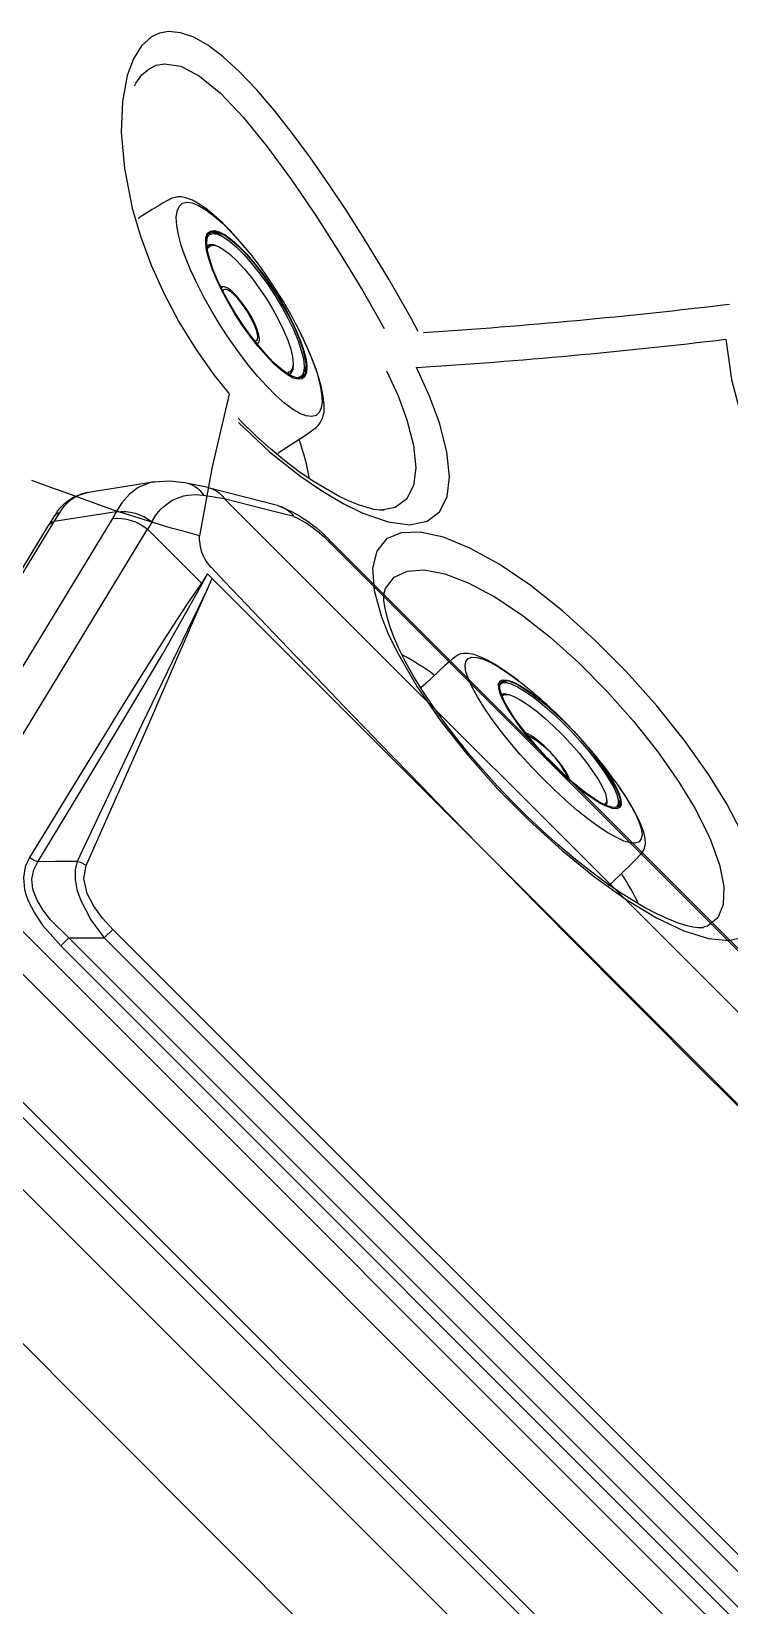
# Model space of a CAD drawing. Extents: x 413 to 494, y 628 to 766.
# Drawn here: x 420.52 to 425.13, y 651 to 661.4 of the extents above; entities that cross this region are included whole.
import ezdxf

# ---------------------------------------------------------------- set-up
doc = ezdxf.new("R2010")
doc.units = 0
doc.header["$MEASUREMENT"] = 0
for name, color, linetype in [('1', 4, 'Continuous'), ('BDIM_CYAN', 4, 'Continuous'), ('BDIM_GREEN', 3, 'Continuous'), ('BDIM_YELLOW', 2, 'Continuous')]:
    doc.layers.add(name, color=color, linetype=linetype)

# ---------------------------------------------------------------- blocks, each defined once
blk = doc.blocks.new('PILLOW')
at = {"layer": 'BDIM_GREEN', "linetype": 'Continuous', "lineweight": 25}
for p, q in [((9.704, -3.133), (9.694, -3.127)), ((11.893, -4.465), (9.704, -3.133)), ((9.716, -3.162), (9.93, -3.665)), ((9.725, -3.167), (9.716, -3.162)), ((11.914, -4.499), (9.725, -3.167)), ((9.001, -3.275), (3.275, -9.001)), ((9.052, -3.326), (3.326, -9.052)), ((9.016, -3.26), (9.001, -3.275)), ((9.066, -3.313), (9.376, -3.847)), ((9.93, -3.665), (11.939, -4.887)), ((3.847, -9.376), (9.376, -3.847)), ((9.376, -3.847), (9.517, -3.988)), ((11.869, -5.119), (9.86, -3.897)), ((9.517, -3.988), (3.988, -9.517)), ((9.522, -4.349), (9.547, -4.364)), ((11.898, -4.468), (11.893, -4.465)), ((11.958, -4.506), (11.898, -4.468)), ((4.545, -9.115), (9.115, -4.545)), ((9.169, -4.599), (9.115, -4.545)), ((11.918, -4.502), (11.914, -4.499)), ((11.982, -4.912), (11.918, -4.502)), ((11.977, -4.54), (11.918, -4.502)), ((9.169, -4.599), (4.599, -9.169)), ((12.183, -5.166), (12.111, -4.715)), ((4.833, -9.168), (9.168, -4.833)), ((9.225, -4.89), (9.168, -4.833)), ((9.225, -4.89), (4.89, -9.225)), ((11.512, -5.475), (11.869, -5.119)), ((12.145, -5.519), (12.177, -5.366)), ((11.574, -5.515), (11.508, -5.48)), ((11.512, -5.475), (11.574, -5.515)), ((12.072, -5.626), (12.093, -5.488)), ((11.543, -5.546), (5.546, -11.543)), ((11.543, -5.546), (11.479, -5.517)), ((11.574, -5.515), (11.543, -5.546)), ((12.026, -5.978), (12.144, -5.52)), ((12.072, -5.626), (5.626, -12.072)), ((11.78, -6.323), (6.323, -11.78)), ((6.331, -11.787), (11.787, -6.331)), ((11.785, -6.328), (11.784, -6.328)), ((3.275, -9.001), (3.26, -9.016)), ((3.275, -9.001), (3.275, -9.001)), ((3.847, -9.376), (3.313, -9.066)), ((4.599, -9.169), (4.545, -9.115)), ((4.89, -9.225), (4.833, -9.168)), ((3.988, -9.517), (3.847, -9.376)), ((3.127, -9.694), (3.133, -9.704)), ((3.133, -9.704), (4.465, -11.893)), ((3.665, -9.93), (3.162, -9.715)), ((3.162, -9.715), (3.167, -9.725)), ((3.167, -9.725), (4.499, -11.914)), ((3.897, -9.86), (5.119, -11.869)), ((4.887, -11.939), (3.665, -9.93)), ((5.119, -11.869), (5.475, -11.512)), ((5.516, -11.574), (5.475, -11.512)), ((5.48, -11.508), (5.516, -11.574)), ((5.517, -11.479), (5.546, -11.543)), ((5.546, -11.543), (5.516, -11.574)), ((6.328, -11.784), (6.328, -11.785)), ((4.465, -11.893), (4.468, -11.898)), ((4.468, -11.898), (4.506, -11.958)), ((4.499, -11.914), (4.502, -11.918)), ((4.912, -11.982), (4.502, -11.918)), ((4.502, -11.918), (4.54, -11.977)), ((5.52, -12.144), (5.978, -12.026)), ((4.715, -12.111), (5.166, -12.183)), ((5.366, -12.177), (5.519, -12.145)), ((5.488, -12.093), (5.626, -12.072))]:
    blk.add_line(p, q, dxfattribs=at)
at = {"layer": 'BDIM_GREEN', "linetype": 'Continuous', "lineweight": 25, "flags": 128}
for points in [[(9.694, -3.127), (9.633, -3.097), (9.577, -3.077), (9.475, -3.06), (9.392, -3.063), (9.328, -3.076), (9.273, -3.093), (9.204, -3.123), (9.164, -3.145), (9.12, -3.174), (9.071, -3.211), (9.016, -3.26)], [(9.716, -3.162), (9.633, -3.127), (9.55, -3.112), (9.467, -3.113), (9.387, -3.128), (9.309, -3.154), (9.231, -3.192), (9.177, -3.225), (9.123, -3.264), (9.066, -3.313)], [(9.001, -3.275), (9.009, -3.267), (9.016, -3.26)], [(9.066, -3.313), (9.058, -3.32), (9.052, -3.326)], [(9.376, -3.847), (9.516, -3.751), (9.662, -3.685), (9.735, -3.665), (9.806, -3.653), (9.872, -3.653), (9.93, -3.665)], [(9.86, -3.897), (9.784, -3.872), (9.693, -3.881), (9.601, -3.922), (9.517, -3.988)], [(9.115, -4.545), (9.182, -4.481), (9.254, -4.423), (9.33, -4.373), (9.409, -4.333), (9.489, -4.307), (9.567, -4.3), (9.638, -4.311), (9.7, -4.338)], [(9.671, -4.395), (9.617, -4.366), (9.556, -4.355), (9.489, -4.362), (9.421, -4.387), (9.353, -4.427), (9.288, -4.477), (9.169, -4.599)], [(9.671, -4.395), (9.683, -4.365), (9.7, -4.338)], [(9.7, -4.338), (9.85, -4.43), (9.982, -4.511), (10.098, -4.582), (10.217, -4.654), (10.35, -4.737), (10.477, -4.815), (10.596, -4.888), (10.733, -4.973), (10.993, -5.135), (11.259, -5.304), (11.512, -5.475)], [(9.671, -4.395), (9.672, -4.54), (9.673, -4.654)], [(11.508, -5.48), (11.044, -5.22), (10.586, -4.947), (10.128, -4.672), (9.671, -4.395)], [(9.168, -4.833), (9.168, -4.702), (9.169, -4.599)], [(9.168, -4.833), (9.288, -4.744), (9.419, -4.674), (9.488, -4.652), (9.555, -4.64), (9.617, -4.641), (9.673, -4.654)], [(9.646, -4.714), (9.662, -4.685), (9.673, -4.654)], [(9.646, -4.714), (9.6, -4.7), (9.548, -4.699), (9.492, -4.71), (9.435, -4.732), (9.325, -4.801), (9.225, -4.89)], [(12.177, -5.367), (12.188, -5.267), (12.182, -5.163)], [(11.954, -6.084), (12.02, -5.828), (12.072, -5.626)], [(3.26, -9.016), (3.201, -9.085), (3.155, -9.148), (3.121, -9.209), (3.085, -9.297), (3.065, -9.383), (3.06, -9.467), (3.07, -9.548), (3.093, -9.624), (3.127, -9.694)], [(3.26, -9.016), (3.268, -9.007), (3.275, -9.001)], [(3.313, -9.066), (3.264, -9.123), (3.225, -9.177), (3.192, -9.231), (3.154, -9.309), (3.128, -9.387), (3.113, -9.467), (3.112, -9.55), (3.127, -9.633), (3.162, -9.715)], [(3.326, -9.052), (3.319, -9.06), (3.313, -9.066)], [(4.338, -9.7), (4.311, -9.638), (4.3, -9.567), (4.307, -9.489), (4.318, -9.449), (4.333, -9.409), (4.371, -9.333), (4.422, -9.255), (4.545, -9.115)], [(4.599, -9.169), (4.477, -9.288), (4.427, -9.353), (4.387, -9.421), (4.362, -9.49), (4.355, -9.557), (4.367, -9.618), (4.395, -9.671)], [(4.599, -9.169), (4.73, -9.168), (4.833, -9.168)], [(4.654, -9.673), (4.641, -9.618), (4.64, -9.555), (4.652, -9.488), (4.675, -9.419), (4.744, -9.287), (4.833, -9.168)], [(4.89, -9.225), (4.822, -9.299), (4.764, -9.378), (4.72, -9.462), (4.698, -9.561), (4.714, -9.646)], [(3.665, -9.93), (3.653, -9.872), (3.653, -9.806), (3.665, -9.735), (3.685, -9.662), (3.751, -9.516), (3.847, -9.376)], [(3.988, -9.517), (3.922, -9.601), (3.881, -9.693), (3.872, -9.784), (3.897, -9.86)], [(4.714, -9.646), (4.682, -9.664), (4.654, -9.673)], [(4.714, -9.646), (5.119, -10.56), (5.317, -11.02), (5.385, -11.177), (5.412, -11.24), (5.415, -11.248), (5.416, -11.249), (5.416, -11.249), (5.416, -11.249), (5.416, -11.25), (5.517, -11.479)], [(4.395, -9.671), (4.365, -9.683), (4.338, -9.7)], [(5.475, -11.512), (5.381, -11.376), (5.29, -11.237), (5.195, -11.088), (5.105, -10.946), (5.014, -10.799), (4.923, -10.653), (4.847, -10.53), (4.742, -10.359), (4.622, -10.164), (4.488, -9.945), (4.338, -9.7)], [(4.654, -9.673), (4.509, -9.672), (4.395, -9.671)], [(4.395, -9.671), (4.672, -10.128), (4.947, -10.586), (5.22, -11.044), (5.48, -11.508)], [(5.517, -11.479), (5.082, -10.578), (4.654, -9.673)], [(5.626, -12.072), (5.883, -12.006), (6.085, -11.954)], [(5.163, -12.182), (5.267, -12.188), (5.367, -12.177)]]:
    blk.add_lwpolyline(points, dxfattribs=at)
at = {"layer": 'BDIM_GREEN', "linetype": 'Continuous', "lineweight": 25}
for centre, radius, start, end in [((9.618, -3.697), 0.314, 320.5112, 5.8722), ((11.799, -4.783), 0.32, 10.8947, 60.1159), ((-51.625, -135.383), 144.387, 64.08404, 64.87827), ((69.735, 129.954), 147.466, 245.95343, 246.73099), ((11.627, -4.919), 0.314, 320.5112, 5.8722), ((11.673, -4.954), 0.311, 321.3803, 7.8233), ((11.78, -5.434), 0.317, 350.3412, 64.5617), ((11.647, -5.59), 0.177, 139.5161, 141.4532), ((11.192, -5.669), 0.89, 311.9782, 337.62), ((11.302, -5.792), 0.714, 311.9718, 335.8418), ((-2.211, -14.781), 7.948, 45.9728, 46.4965), ((3.697, -9.618), 0.314, 264.1278, 309.4888), ((5.59, -11.647), 0.177, 128.5468, 130.4839), ((5.664, -11.184), 0.898, 290.3763, 317.8693), ((5.793, -11.303), 0.712, 294.1309, 318.0554), ((4.919, -11.626), 0.314, 264.1278, 309.4888), ((4.954, -11.674), 0.311, 262.1449, 308.6514), ((5.435, -11.779), 0.318, 205.61, 279.4841), ((4.783, -11.798), 0.32, 209.8963, 259.0441)]:
    blk.add_arc(centre, radius, start, end, dxfattribs=at)
for centre, major_axis, ratio, start_param, end_param in [((11.789, -3.287), (-0.737, 1.695), 0.480619, 2.543345, 2.582873), ((11.594, -3.394), (-0.951, 1.851), 0.433377, 2.49452, 2.534048), ((3.287, -11.789), (1.695, -0.737), 0.480619, 0.558719, 0.598248), ((3.394, -11.594), (1.851, -0.951), 0.433377, 0.607543, 0.647072)]:
    blk.add_ellipse(centre, major_axis=major_axis, ratio=ratio, start_param=start_param, end_param=end_param, dxfattribs=at)
at = {"layer": 'BDIM_YELLOW', "linetype": 'Continuous', "lineweight": 25}
for p, q in [((9.052, -3.326), (9.001, -3.275)), ((11.784, -6.328), (11.78, -6.323)), ((3.326, -9.052), (3.275, -9.001)), ((6.323, -11.78), (6.328, -11.784))]:
    blk.add_line(p, q, dxfattribs=at)
at = {"layer": 'BDIM_YELLOW', "linetype": 'Continuous', "lineweight": 25, "flags": 128}
for points in [[(11.982, -4.912), (12.073, -4.974), (12.143, -5.056), (12.179, -5.145), (12.18, -5.164)], [(5.164, -12.18), (5.145, -12.179), (5.056, -12.143), (5, -12.1), (4.95, -12.042), (4.912, -11.982)]]:
    blk.add_lwpolyline(points, dxfattribs=at)
at = {"layer": 'BDIM_YELLOW', "linetype": 'Continuous', "lineweight": 25}
for centre, radius, start, end in [((9.677, -3.162), 0.0387, 0.9039, 64.0123), ((9.679, -3.172), 0.0462, 5.662, 57.1058), ((16.35, 3.718), 10.124, 223.5865, 223.9882), ((11.876, -4.499), 0.0381, 0.4034, 63.3934), ((11.881, -4.502), 0.0379, 0.264, 63.4702), ((11.939, -4.539), 0.0381, 359.711, 61.0066), ((11.85, -4.774), 0.267, 11.7786, 61.3916), ((12.009, -5.341), 0.169, 299.7, 351.1639), ((11.976, -5.485), 0.17, 304.4318, 348.7936), ((11.858, -5.944), 0.17, 304.3498, 348.6534), ((3.162, -9.677), 0.0387, 205.9856, 269.098), ((3.167, -9.687), 0.038, 206.3141, 269.636), ((4.499, -11.876), 0.0379, 206.4423, 269.661), ((4.502, -11.881), 0.0379, 206.5511, 269.735), ((5.944, -11.858), 0.17, 281.3464, 325.6506), ((4.54, -11.939), 0.0382, 209.1215, 270.1613), ((4.774, -11.849), 0.267, 208.6378, 258.1925), ((5.341, -12.009), 0.169, 278.8333, 330.2995), ((5.485, -11.976), 0.17, 281.2061, 325.5685)]:
    blk.add_arc(centre, radius, start, end, dxfattribs=at)
blk = doc.blocks.new('2018 BEAM (110V)')
at = {"layer": 'BDIM_CYAN'}
for p, q in [((7.135, 14.975), (7.302, 14.913)), ((8.246, 14.575), (8.246, 14.608)), ((4.977, 11.369), (11.369, 4.977))]:
    blk.add_line(p, q, dxfattribs=at)
at = {"layer": 'BDIM_CYAN', "flags": 128}
for points in [[(9.691, 15.957), (9.646, 16.041), (9.497, 16.303), (9.336, 16.568), (9.218, 16.752), (9.098, 16.932), (8.978, 17.105), (8.858, 17.268), (8.738, 17.42), (8.622, 17.556), (8.51, 17.673), (8.402, 17.771), (8.3, 17.849), (8.207, 17.901), (8.12, 17.931), (8.04, 17.939), (7.982, 17.928), (7.929, 17.904), (7.863, 17.845), (7.809, 17.759), (7.768, 17.649), (7.736, 17.477), (7.728, 17.275), (7.749, 17.033), (7.801, 16.772), (7.856, 16.586), (7.926, 16.395), (8.011, 16.206), (8.109, 16.021), (8.22, 15.841), (8.341, 15.67), (8.441, 15.545)], [(7.816, 17.581), (7.824, 17.598), (7.865, 17.653), (7.912, 17.693), (7.96, 17.716), (8.013, 17.726), (8.121, 17.709), (8.246, 17.644), (8.383, 17.531), (8.534, 17.373), (8.689, 17.183), (8.853, 16.959), (9.013, 16.723), (9.175, 16.47), (9.324, 16.225), (9.466, 15.977)], [(11.723, 15.906), (11.761, 15.641), (11.835, 15.357), (11.944, 15.06), (12.078, 14.77), (12.242, 14.475), (12.432, 14.178), (12.647, 13.883), (12.885, 13.593), (13.141, 13.313), (13.412, 13.047), (13.696, 12.797), (13.988, 12.567), (14.285, 12.361), (14.583, 12.179), (14.878, 12.025), (15.167, 11.901), (15.446, 11.808), (15.71, 11.747), (15.906, 11.723)], [(8.504, 15.355), (8.707, 15.162), (8.914, 14.999), (9.057, 14.902), (9.195, 14.82), (9.325, 14.757), (9.492, 14.699), (9.635, 14.681), (9.749, 14.704), (9.832, 14.765), (9.881, 14.864), (9.898, 14.998), (9.88, 15.163), (9.831, 15.354), (9.765, 15.531), (9.679, 15.72)], [(9.48, 15.697), (9.557, 15.532), (9.616, 15.373), (9.66, 15.206), (9.675, 15.057), (9.66, 14.94), (9.613, 14.85), (9.538, 14.795), (9.446, 14.777)], [(8.441, 15.543), (8.329, 15.063), (8.246, 14.608)], [(9.465, 14.777), (9.458, 14.776), (9.434, 14.777), (9.398, 14.782), (9.352, 14.794), (9.295, 14.812), (9.23, 14.839), (9.157, 14.874), (9.077, 14.919), (8.992, 14.971), (8.904, 15.031), (8.81, 15.102), (8.715, 15.181), (8.618, 15.268), (8.521, 15.363), (8.501, 15.385)], [(8.058, 14.658), (7.676, 14.776), (7.302, 14.913)], [(8.246, 14.608), (8.152, 14.633), (8.058, 14.658)], [(11.825, 12.655), (11.729, 12.836), (11.61, 13.028), (11.449, 13.256), (11.266, 13.485), (11.067, 13.708), (10.857, 13.919), (10.643, 14.112), (10.43, 14.281), (10.225, 14.42), (10.032, 14.527), (9.857, 14.598), (9.704, 14.632), (9.577, 14.628), (9.481, 14.587), (9.417, 14.507), (9.389, 14.394), (9.399, 14.247), (9.447, 14.073), (9.495, 13.954), (9.557, 13.827), (9.684, 13.61), (9.84, 13.384), (10.019, 13.158), (10.216, 12.935), (10.425, 12.724), (10.641, 12.528), (10.856, 12.354), (11.065, 12.205), (11.264, 12.085), (11.446, 11.998), (11.608, 11.948), (11.743, 11.934), (11.849, 11.959)], [(9.464, 14.218), (9.474, 14.259), (9.531, 14.334), (9.618, 14.375), (9.73, 14.383), (9.866, 14.357), (10.021, 14.298), (10.192, 14.206), (10.374, 14.085), (10.563, 13.937), (10.752, 13.768), (10.937, 13.581), (11.112, 13.384), (11.273, 13.181), (11.414, 12.978), (11.517, 12.808), (11.6, 12.647)], [(11.576, 12.018), (11.576, 12.018), (11.564, 12.017), (11.54, 12.018), (11.505, 12.023), (11.459, 12.033), (11.404, 12.051), (11.339, 12.077), (11.266, 12.11), (11.186, 12.152), (11.101, 12.203), (11.013, 12.259), (10.919, 12.325), (10.82, 12.398), (10.719, 12.479), (10.616, 12.566), (10.512, 12.659), (10.409, 12.755), (10.309, 12.855), (10.212, 12.957), (10.119, 13.06), (10.029, 13.164), (9.944, 13.27), (9.863, 13.375), (9.789, 13.48), (9.721, 13.582), (9.66, 13.681), (9.607, 13.775), (9.563, 13.863), (9.528, 13.944), (9.501, 14.017), (9.482, 14.082), (9.47, 14.138), (9.464, 14.183), (9.464, 14.216), (9.466, 14.236), (9.469, 14.245), (9.469, 14.245), (9.469, 14.245)], [(11.6, 12.647), (11.622, 12.599), (11.681, 12.434), (11.71, 12.29), (11.71, 12.289), (11.706, 12.172), (11.67, 12.084), (11.602, 12.028), (11.575, 12.022)], [(5.746, 11.62), (7.683, 9.683), (9.692, 7.674), (11.62, 5.746)]]:
    blk.add_lwpolyline(points, dxfattribs=at)
at = {"layer": 'BDIM_CYAN'}
for centre, radius, start, end in [((7.196, 54.241), 38.374, 273.7806, 276.8121), ((7.232, 53.895), 38.254, 273.6687, 276.7424), ((7.422, 14.711), 1.574, 9.9446, 19.7961), ((8.504, 14.581), 0.258, 181.4062, 224.884), ((128.807, 128.81), 166.152, 223.51858, 226.48313), ((8.738, 12.232), 1.8, 53.9825, 61.9379), ((9.448, 11.359), 1.884, 25.6363, 32.5646)]:
    blk.add_arc(centre, radius, start, end, dxfattribs=at)
at = {"layer": 'BDIM_GREEN', "linetype": 'Continuous', "lineweight": 25}
for p, q in [((8.366, 16.6), (8.323, 16.615)), ((8.305, 16.516), (8.295, 16.513)), ((8.932, 15.661), (8.937, 15.706)), ((8.949, 15.757), (8.945, 15.78)), ((8.828, 15.677), (8.838, 15.69)), ((10.271, 13.638), (10.237, 13.642)), ((10.251, 13.65), (10.285, 13.635)), ((10.242, 13.555), (10.251, 13.554)), ((10.928, 12.837), (10.929, 12.828)), ((11.015, 12.819), (11.013, 12.853))]:
    blk.add_line(p, q, dxfattribs=at)
at = {"layer": 'BDIM_GREEN', "linetype": 'Continuous', "lineweight": 25, "flags": 128}
for points in [[(8.548, 16.509), (8.514, 16.55), (8.452, 16.619), (8.397, 16.674), (8.343, 16.724), (8.296, 16.763), (8.247, 16.797), (8.199, 16.824), (8.156, 16.84), (8.127, 16.846), (8.102, 16.846), (8.076, 16.841), (8.059, 16.835), (8.045, 16.828), (8.033, 16.822), (8.006, 16.807), (7.979, 16.79), (7.933, 16.762), (7.867, 16.721), (7.84, 16.704)], [(8.913, 15.894), (8.935, 15.83), (8.949, 15.773), (8.955, 15.725), (8.953, 15.687), (8.942, 15.66), (8.924, 15.645), (8.898, 15.642), (8.865, 15.65), (8.827, 15.671), (8.783, 15.703), (8.735, 15.746), (8.685, 15.798), (8.632, 15.859), (8.58, 15.926), (8.528, 15.998), (8.479, 16.074), (8.434, 16.151), (8.392, 16.228), (8.357, 16.302), (8.328, 16.372), (8.306, 16.437), (8.292, 16.493), (8.286, 16.541), (8.288, 16.579), (8.299, 16.606), (8.317, 16.621), (8.343, 16.625), (8.376, 16.616), (8.414, 16.595), (8.458, 16.563), (8.506, 16.52), (8.557, 16.468), (8.609, 16.407), (8.661, 16.34), (8.713, 16.268), (8.762, 16.192), (8.808, 16.115), (8.849, 16.038), (8.884, 15.964), (8.913, 15.894)], [(8.91, 15.899), (8.932, 15.835), (8.946, 15.779), (8.951, 15.732), (8.949, 15.695), (8.939, 15.669), (8.921, 15.653), (8.895, 15.65), (8.863, 15.659), (8.825, 15.679), (8.782, 15.711), (8.735, 15.753), (8.685, 15.805), (8.634, 15.864), (8.582, 15.93), (8.531, 16.001), (8.483, 16.076), (8.438, 16.152), (8.398, 16.227), (8.363, 16.3), (8.334, 16.37), (8.313, 16.433), (8.299, 16.489), (8.293, 16.536), (8.295, 16.573), (8.305, 16.6), (8.324, 16.615), (8.349, 16.618), (8.381, 16.609), (8.419, 16.589), (8.462, 16.557), (8.509, 16.515), (8.559, 16.464), (8.611, 16.404), (8.662, 16.338), (8.713, 16.267), (8.761, 16.192), (8.806, 16.116), (8.847, 16.041), (8.882, 15.968), (8.91, 15.899)], [(8.298, 16.583), (8.311, 16.598), (8.334, 16.605), (8.364, 16.6), (8.401, 16.583), (8.444, 16.554), (8.49, 16.514), (8.54, 16.464), (8.592, 16.405), (8.644, 16.339), (8.696, 16.268), (8.745, 16.193), (8.791, 16.116), (8.832, 16.04), (8.868, 15.966), (8.897, 15.896)], [(8.349, 16.618), (8.39, 16.591), (8.397, 16.586)], [(8.367, 16.615), (8.376, 16.612), (8.414, 16.591), (8.458, 16.559), (8.505, 16.517), (8.556, 16.465), (8.608, 16.405), (8.66, 16.338), (8.711, 16.266), (8.76, 16.191), (8.805, 16.114), (8.846, 16.038), (8.881, 15.964), (8.91, 15.894)], [(8.294, 16.524), (8.311, 16.532), (8.337, 16.531), (8.369, 16.519), (8.378, 16.514)], [(8.296, 16.502), (8.299, 16.508), (8.316, 16.524), (8.34, 16.527), (8.37, 16.518), (8.407, 16.497), (8.448, 16.465), (8.494, 16.422), (8.541, 16.371), (8.59, 16.312), (8.638, 16.246), (8.685, 16.177), (8.728, 16.106), (8.767, 16.035), (8.801, 15.965), (8.828, 15.9)], [(8.3, 16.528), (8.315, 16.527), (8.32, 16.525)], [(8.384, 16.255), (8.389, 16.256), (8.408, 16.253)], [(8.639, 15.889), (8.642, 15.904), (8.638, 15.934), (8.627, 15.971), (8.608, 16.015), (8.584, 16.061), (8.555, 16.108), (8.523, 16.152), (8.491, 16.191), (8.461, 16.222), (8.433, 16.243), (8.411, 16.253), (8.399, 16.252)], [(8.609, 15.999), (8.587, 16.044), (8.56, 16.091), (8.529, 16.135), (8.498, 16.175), (8.467, 16.206), (8.44, 16.227), (8.419, 16.236), (8.404, 16.232), (8.399, 16.223)], [(8.61, 15.894), (8.617, 15.895), (8.628, 15.905), (8.63, 15.927), (8.623, 15.959), (8.609, 15.999)], [(8.763, 15.154), (8.785, 15.169), (8.938, 15.269), (8.976, 15.295), (9, 15.312), (9.016, 15.324), (9.03, 15.337), (9.043, 15.353), (9.059, 15.385), (9.068, 15.424), (9.069, 15.47), (9.063, 15.528), (9.051, 15.59), (9.036, 15.643), (9.015, 15.709), (8.988, 15.778), (8.955, 15.857), (8.913, 15.946), (8.894, 15.982)], [(8.828, 15.9), (8.848, 15.841), (8.86, 15.789), (8.864, 15.746), (8.86, 15.714), (8.847, 15.693), (8.827, 15.684), (8.818, 15.683)], [(8.897, 15.896), (8.918, 15.832), (8.932, 15.776), (8.937, 15.728), (8.934, 15.692), (8.923, 15.666), (8.904, 15.653), (8.893, 15.651)], [(8.864, 15.753), (8.865, 15.737), (8.861, 15.703), (8.85, 15.681), (8.837, 15.672)], [(8.937, 15.74), (8.939, 15.731), (8.946, 15.682)], [(8.85, 15.696), (8.848, 15.686), (8.844, 15.676)], [(10.367, 13.639), (10.36, 13.644), (10.348, 13.654), (10.308, 13.683), (10.252, 13.723), (10.198, 13.757), (10.149, 13.785), (10.105, 13.806), (10.06, 13.823), (10.018, 13.831), (9.991, 13.831), (9.97, 13.827), (9.953, 13.819), (9.939, 13.811), (9.927, 13.802), (9.917, 13.794), (9.892, 13.773), (9.866, 13.75), (9.822, 13.709), (9.74, 13.633), (9.708, 13.603)], [(11, 12.942), (11.02, 12.896), (11.03, 12.859), (11.031, 12.83), (11.021, 12.812), (11.002, 12.804), (10.973, 12.806), (10.936, 12.819), (10.891, 12.841), (10.84, 12.874), (10.783, 12.915), (10.723, 12.964), (10.66, 13.02), (10.596, 13.08), (10.533, 13.145), (10.473, 13.211), (10.416, 13.278), (10.364, 13.344), (10.319, 13.407), (10.281, 13.466), (10.252, 13.519), (10.232, 13.564), (10.222, 13.602), (10.221, 13.63), (10.231, 13.649), (10.25, 13.657), (10.279, 13.655), (10.316, 13.642), (10.361, 13.619), (10.412, 13.587), (10.469, 13.545), (10.529, 13.497), (10.592, 13.441), (10.656, 13.38), (10.719, 13.316), (10.779, 13.249), (10.836, 13.182), (10.888, 13.116), (10.933, 13.053), (10.971, 12.995), (11, 12.942)], [(10.228, 13.62), (10.231, 13.624), (10.246, 13.636), (10.271, 13.638), (10.305, 13.629), (10.347, 13.609), (10.397, 13.58), (10.452, 13.541), (10.511, 13.494), (10.573, 13.44), (10.637, 13.38), (10.7, 13.317), (10.76, 13.25), (10.817, 13.184), (10.869, 13.118), (10.915, 13.055), (10.953, 12.996), (10.982, 12.944)], [(10.995, 12.948), (11.015, 12.903), (11.025, 12.866), (11.026, 12.838), (11.016, 12.82), (10.997, 12.812), (10.969, 12.814), (10.932, 12.826), (10.888, 12.849), (10.838, 12.881), (10.782, 12.921), (10.723, 12.97), (10.661, 13.024), (10.598, 13.084), (10.536, 13.147), (10.477, 13.213), (10.421, 13.279), (10.37, 13.344), (10.325, 13.406), (10.288, 13.463), (10.259, 13.515), (10.24, 13.56), (10.23, 13.597), (10.229, 13.625), (10.239, 13.644), (10.258, 13.652), (10.286, 13.649), (10.322, 13.637), (10.366, 13.614), (10.417, 13.582), (10.473, 13.542), (10.532, 13.494), (10.594, 13.439), (10.657, 13.379), (10.718, 13.316), (10.778, 13.25), (10.834, 13.184), (10.885, 13.12), (10.93, 13.058), (10.967, 13), (10.995, 12.948)], [(10.391, 13.62), (10.38, 13.628), (10.369, 13.637)], [(10.24, 13.56), (10.258, 13.565), (10.273, 13.563)], [(10.244, 13.547), (10.247, 13.551), (10.263, 13.56), (10.289, 13.559), (10.323, 13.547), (10.365, 13.525), (10.413, 13.494), (10.467, 13.454), (10.524, 13.406), (10.582, 13.353), (10.641, 13.295), (10.699, 13.234), (10.753, 13.172), (10.802, 13.11), (10.845, 13.051), (10.881, 12.996), (10.909, 12.947)], [(10.688, 13), (10.687, 13.004), (10.677, 13.031), (10.658, 13.064), (10.631, 13.102), (10.598, 13.142), (10.561, 13.183), (10.522, 13.221), (10.484, 13.254), (10.449, 13.28), (10.419, 13.298), (10.4, 13.305)], [(10.674, 13.013), (10.67, 13.026), (10.656, 13.055)], [(10.909, 12.947), (10.927, 12.905), (10.935, 12.871), (10.934, 12.847), (10.922, 12.832), (10.92, 12.831)], [(10.946, 12.292), (10.97, 12.315), (11.1, 12.441), (11.133, 12.473), (11.155, 12.497), (11.165, 12.509), (11.176, 12.525), (11.185, 12.544), (11.191, 12.572), (11.19, 12.607), (11.18, 12.65), (11.162, 12.7), (11.144, 12.741), (11.119, 12.788), (11.091, 12.838), (11.055, 12.895), (11.032, 12.929), (11.021, 12.946), (11.019, 12.949)], [(10.982, 12.944), (11.002, 12.898), (11.012, 12.861), (11.011, 12.834), (11.001, 12.816), (10.992, 12.811)], [(11.011, 12.867), (11.019, 12.847), (11.024, 12.832)]]:
    blk.add_lwpolyline(points, dxfattribs=at)
at = {"layer": 'BDIM_GREEN', "linetype": 'Continuous', "lineweight": 25}
for centre, radius, start, end in [((6.482, 14.759), 2.705, 21.698, 35.3168), ((9.298, 11.974), 1.955, 29.7084, 57.5184), ((8.398, 11.133), 3.187, 43.2696, 51.2852), ((8.383, 11.106), 3.216, 35.0011, 43.437), ((10.136, 12.759), 0.598, 29.6571, 62.6303), ((10.731, 12.807), 0.3, 12.7453, 28.1614), ((10.88, 12.851), 0.0592, 334.5616, 16.2313)]:
    blk.add_arc(centre, radius, start, end, dxfattribs=at)
at = {"layer": 'BDIM_YELLOW', "linetype": 'Continuous', "lineweight": 25, "flags": 128}
for points in [[(8.995, 15.759), (9.022, 15.681), (9.041, 15.61), (9.052, 15.548), (9.055, 15.495), (9.05, 15.453), (9.037, 15.422), (9.016, 15.403), (8.987, 15.395), (8.951, 15.4), (8.908, 15.416), (8.86, 15.445), (8.807, 15.484), (8.75, 15.535), (8.69, 15.595), (8.628, 15.663), (8.565, 15.739), (8.503, 15.822), (8.441, 15.909), (8.382, 16), (8.326, 16.092), (8.274, 16.184), (8.227, 16.276), (8.186, 16.364), (8.152, 16.447), (8.125, 16.525), (8.106, 16.596), (8.095, 16.658), (8.092, 16.711), (8.097, 16.753), (8.11, 16.784), (8.132, 16.804), (8.16, 16.811), (8.196, 16.807), (8.239, 16.79), (8.287, 16.761), (8.34, 16.722), (8.397, 16.672), (8.457, 16.612), (8.519, 16.543), (8.582, 16.467), (8.645, 16.384), (8.689, 16.322)], [(8.295, 16.509), (8.304, 16.515), (8.304, 16.515)], [(8.399, 16.252), (8.395, 16.25), (8.389, 16.243)], [(8.623, 15.877), (8.626, 15.877), (8.638, 15.885), (8.639, 15.889)], [(8.838, 15.69), (8.834, 15.686), (8.825, 15.68)], [(11.123, 12.776), (11.148, 12.721), (11.164, 12.673), (11.169, 12.634), (11.164, 12.605), (11.15, 12.586), (11.126, 12.577), (11.092, 12.579), (11.05, 12.591), (11, 12.614), (10.943, 12.646), (10.88, 12.688), (10.811, 12.738), (10.739, 12.796), (10.664, 12.861), (10.588, 12.931), (10.512, 13.006), (10.437, 13.084), (10.364, 13.164), (10.296, 13.245), (10.232, 13.324), (10.174, 13.401), (10.124, 13.475), (10.081, 13.544), (10.047, 13.607), (10.022, 13.662), (10.006, 13.71), (10.001, 13.749), (10.006, 13.778), (10.02, 13.797), (10.044, 13.806), (10.078, 13.804), (10.12, 13.792), (10.17, 13.77), (10.227, 13.737), (10.29, 13.696), (10.359, 13.645), (10.364, 13.641)], [(10.997, 12.943), (11.016, 12.897), (11.025, 12.87)]]:
    blk.add_lwpolyline(points, dxfattribs=at)
at = {"layer": 'BDIM_YELLOW', "linetype": 'Continuous', "lineweight": 25}
for centre, radius, start, end in [((8.344, 15.663), 0.611, 7.1825, 22.236), ((9.804, 12.095), 1.485, 27.3248, 35.0545)]:
    blk.add_arc(centre, radius, start, end, dxfattribs=at)
at = {"layer": 'BDIM_YELLOW', "xscale": -1, "rotation": 180}
blk.add_blockref('PILLOW', (2.783, 2.783), dxfattribs=at)

msp = doc.modelspace()

# ---------------------------------------------------------------- block references
at = {"layer": '1'}
msp.add_blockref('2018 BEAM (110V)', (413.383, 643.46), dxfattribs=at)

doc.saveas('drawing.dxf')
